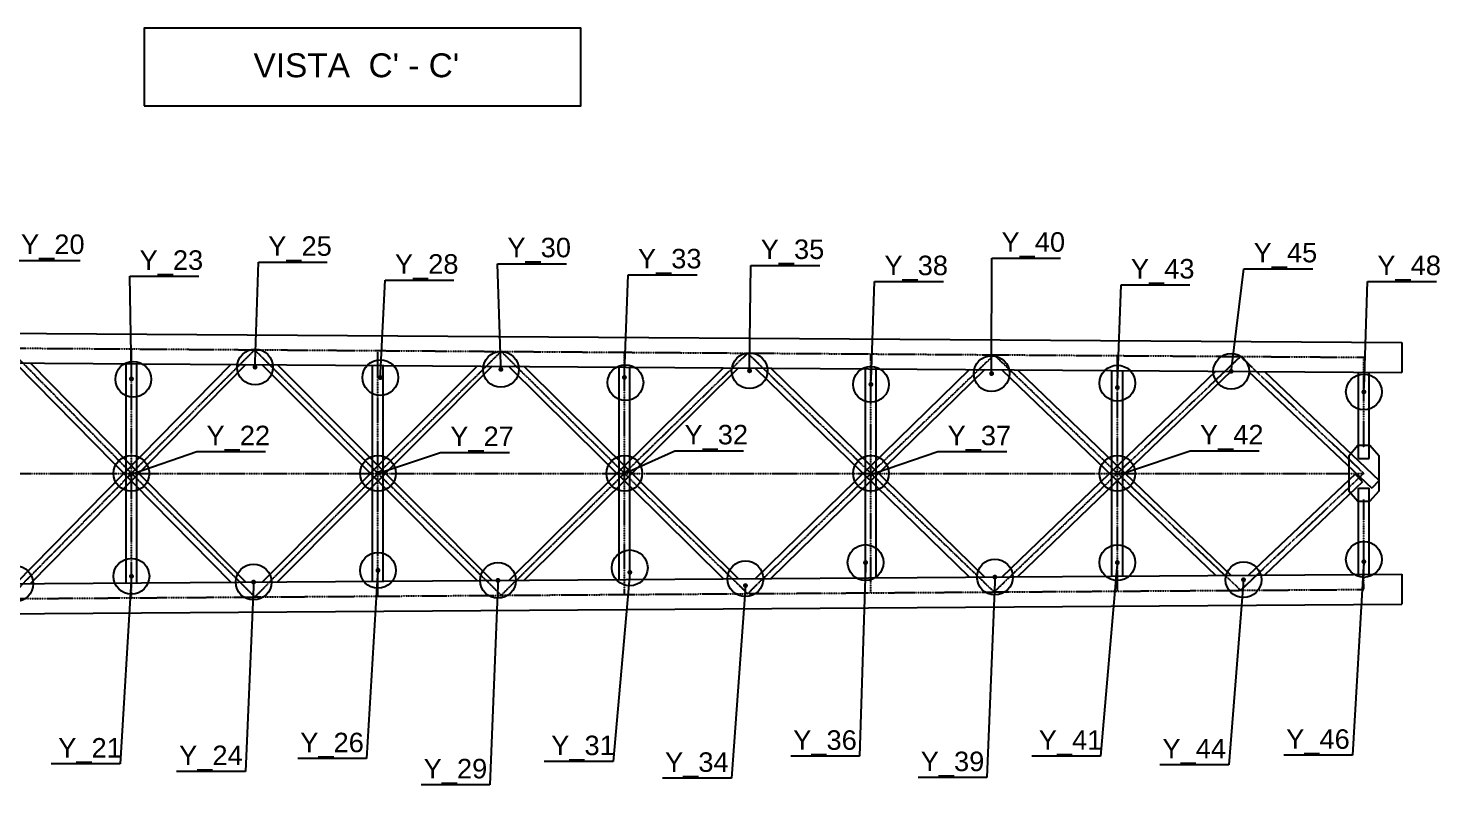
# Model space of a CAD drawing. Header units: metres. Extents: x 11 to 152679, y -40 to 137873.
# Drawn here: x 39632 to 63255, y 70284 to 82945 of the extents above; entities that cross this region are included whole.
import ezdxf
from ezdxf import colors
from ezdxf.entities.mleader import LeaderData, LeaderLine
from ezdxf.enums import TextEntityAlignment as Align
from ezdxf.math import Vec2, Vec3

# ---------------------------------------------------------------- set-up
doc = ezdxf.new("R2010")
doc.units = ezdxf.units.M
doc.linetypes.add('ASSI', pattern=[0.8, 0.4, -0.2, 0, -0.2])
for name, color, linetype in [('Assi', 6, 'ASSI'), ('CA3', 6, 'Continuous'), ('CA7', 2, 'Continuous'), ('Scritte 0.2mm', 4, 'Continuous')]:
    doc.layers.add(name, color=color, linetype=linetype)
doc.styles.add('Interprogetti Swis', font='swissl.ttf')
doc.styles.get("Standard").update_dxf_attribs({"font": 'arial.ttf'})

# ---------------------------------------------------------------- blocks, each defined once
blk = doc.blocks.new('_Dot')
at = {"color": 0, "linetype": 'ByBlock', "lineweight": -2}
blk.add_line((-0.5, 0), (-1, 0), dxfattribs=at)
at = {"color": 0, "linetype": 'ByBlock', "const_width": 0.5}
blk.add_lwpolyline([(-0.25, 0, 1), (0.25, 0, 1)], format="xyb", close=True, dxfattribs=at)

msp = doc.modelspace()

# ---------------------------------------------------------------- linework, layer by layer
for centre in [(43428.0643, 77274.0552), (47542.0664, 77235.7066), (51703.2358, 77212.8691), (59764.0221, 77203.3012), (41388.8021, 77069.9448), (45524.2206, 77098.2939), (49627.196, 77014.3411), (53734.4416, 76985.3152), (55754.3765, 77165.957), (57859.4416, 77005.4793), (61984.4416, 76859.2471), (41359.4416, 75495.2602), (45484.4416, 75495.2602), (49609.4416, 75495.2602), (53734.4416, 75495.2602), (57859.4416, 75495.2602), (49699.4416, 73914.4428), (53644.4416, 74003.2265), (57859.4416, 74002.5), (61984.4416, 74054.7259), (39417.4233, 73649.3391), (41359.4416, 73773.1777), (43403.2586, 73676.3494), (45484.4416, 73872.4068), (47493.4858, 73704.0671), (51635.1911, 73732.1336), (55809.1515, 73760.4187), (59970.3727, 73714.9118)]:
    msp.add_circle(centre, 299.1796)
at = {"layer": 'Assi'}
for p, q in [((24797.4416, 77690.2602), (61984.4416, 77438.2602)), ((39296.9416, 77592.0034), (41359.4416, 75495.2602)), ((41359.4416, 73412.4936), (41359.4416, 77578.0268)), ((41359.4416, 75495.2602), (43421.9416, 77564.0501)), ((41359.4416, 75495.2602), (43421.9416, 77564.0501)), ((43421.9416, 77564.0501), (45484.4416, 75495.2602)), ((45484.4416, 73440.4469), (45484.4416, 77550.0734)), ((45484.4416, 75495.2602), (47546.9416, 77536.0968)), ((47546.9416, 77536.0968), (49609.4416, 75495.2602)), ((49609.4416, 73468.4002), (49609.4416, 77522.1201)), ((49609.4416, 75495.2602), (51671.9416, 77508.1435)), ((51671.9416, 77508.1435), (53734.4416, 75495.2602)), ((53734.4416, 73496.3535), (53734.4416, 77494.1668)), ((53734.4416, 75495.2602), (55796.9416, 77480.1902)), ((55796.9416, 77480.1902), (57859.4416, 75495.2602)), ((57859.4416, 73524.3069), (57859.4416, 77466.2135)), ((57859.4416, 75495.2602), (59921.9416, 77452.2368)), ((59921.9416, 77452.2368), (61984.4416, 75495.2602)), ((61984.4416, 75925.2602), (61984.4416, 77438.2602)), ((24797.4416, 75495.2602), (61984.4416, 75495.2602)), ((41359.4416, 75495.2602), (39296.9416, 73398.5169)), ((43421.9416, 73426.4703), (41359.4416, 75495.2602)), ((45484.4416, 75495.2602), (43421.9416, 73426.4703)), ((47546.9416, 73454.4236), (45484.4416, 75495.2602)), ((49609.4416, 75495.2602), (47546.9416, 73454.4236)), ((51671.9416, 73482.3769), (49609.4416, 75495.2602)), ((53734.4416, 75495.2602), (51671.9416, 73482.3769)), ((55796.9416, 73510.3302), (53734.4416, 75495.2602)), ((57859.4416, 75495.2602), (55796.9416, 73510.3302)), ((59921.9416, 73538.2835), (57859.4416, 75495.2602)), ((61984.4416, 75495.2602), (59921.9416, 73538.2835)), ((61984.4416, 73552.2602), (61984.4416, 75065.2602)), ((24797.4416, 73300.2602), (61984.4416, 73552.2602))]:
    msp.add_line(p, q, dxfattribs=at)
at = {"layer": 'CA3'}
for p, q in [((24547.4416, 77941.9601), (62619.3178, 77683.9636)), ((62619.3178, 77683.9636), (62619.3178, 77183.9522)), ((24547.4416, 77441.9486), (62619.3178, 77183.9522)), ((39417.4233, 77341.1812), (43024.9244, 73673.7856)), ((43024.9244, 77316.7348), (39417.4233, 73649.3391)), ((39671.606, 77339.4587), (43275.7408, 73675.4853)), ((43275.7408, 77315.0351), (39671.606, 73651.0616)), ((41269.4416, 73661.8894), (41269.4416, 77328.6309)), ((41449.4416, 73663.1092), (41449.4416, 77327.4111)), ((43544.9323, 77313.2109), (47145.4542, 73701.7086)), ((47145.4542, 77288.8118), (43544.9323, 73677.3094)), ((43800.8329, 77311.4768), (47397.9203, 73703.4195)), ((47397.9203, 77287.1009), (43800.8329, 73679.0436)), ((45394.4416, 73689.8428), (45394.4416, 77300.6776)), ((45574.4416, 73691.0625), (45574.4416, 77299.4578)), ((47672.5046, 77285.2402), (51265.8566, 73729.6308)), ((51265.8566, 77260.8896), (47672.5046, 73705.2802)), ((47930.1823, 77283.494), (51520.029, 73731.3532)), ((51520.029, 77259.1672), (47930.1823, 73707.0264)), ((49519.4416, 73717.7961), (49519.4416, 77272.7243)), ((49699.4416, 73719.0159), (49699.4416, 77271.5045)), ((51800.1426, 77257.269), (55386.1261, 73757.552)), ((52059.6595, 77255.5103), (55642.0639, 73759.2864)), ((55386.1261, 77232.9683), (51800.1426, 73733.2514)), ((55642.0639, 77231.234), (52059.6595, 73735.01)), ((53644.4416, 73745.7494), (53644.4416, 77244.771)), ((53824.4416, 73746.9692), (53824.4416, 77243.5512)), ((55927.8492, 77229.2973), (59506.257, 73785.4723)), ((59506.257, 77205.048), (55927.8492, 73761.223)), ((56189.2701, 77227.5258), (59764.0221, 73787.2191)), ((59764.0221, 77203.3012), (56189.2701, 73762.9946)), ((57769.4416, 73773.7027), (57769.4416, 77216.8176)), ((57949.4416, 73774.9225), (57949.4416, 77215.5979)), ((60055.6271, 77201.3252), (62116.4733, 75245.9177)), ((60319.0198, 77199.5403), (62240.3536, 75376.5074)), ((61894.4416, 75745.0296), (61894.4416, 77188.8643)), ((62074.4416, 75745.0296), (62074.4416, 77187.6445)), ((61894.4416, 75745.0296), (62074.4416, 75745.0296)), ((61839.5435, 75481.8414), (60055.6271, 73789.1952)), ((61963.3707, 75351.2013), (61839.5435, 75481.8414)), ((62240.3536, 75376.5074), (62116.4733, 75245.9177)), ((61963.3707, 75351.2013), (60319.0198, 73790.9801)), ((61894.4416, 75245.4908), (62074.4416, 75245.4908)), ((61894.4416, 73801.656), (61894.4416, 75245.4908)), ((62074.4416, 73802.8758), (62074.4416, 75245.4908)), ((24547.4416, 73548.5718), (62619.3178, 73806.5682)), ((62619.3178, 73806.5682), (62619.3178, 73306.5567)), ((24547.4416, 73048.5603), (62619.3178, 73306.5567))]:
    msp.add_line(p, q, dxfattribs=at)
msp.add_lwpolyline([(61884.9473, 75029.5866), (62086.0375, 75029.5866), (62240.55, 75205.2693), (62240.55, 75785.2339), (62086.0375, 75960.9337), (61884.9473, 75960.9337), (61730.4347, 75785.2339), (61730.4347, 75205.2693)], close=True, dxfattribs=at)
at = {"layer": 'CA7'}
msp.add_lwpolyline([(41569.2458, 81649.2093), (48880.5461, 81649.2093), (48880.5461, 82945.4547), (41569.2458, 82945.4547)], close=True, dxfattribs=at)

# ---------------------------------------------------------------- texts
msp.add_text("VISTA  C' - C'", height=400, dxfattribs=at).set_placement((45123.1078, 82125.0912), align=Align.CENTER)

# ---------------------------------------------------------------- leaders
at = {"layer": 'Scritte 0.2mm', "ltscale": 0.02}
ml = msp.add_multileader_mtext('Standard', dxfattribs=at)
ml.set_content('\\A1;Y_20', color=256, style='Interprogetti Swis')
ml.set_leader_properties(color=7)
ml.set_arrow_properties(name='DOT')
ml.build(insert=Vec2(0, 0))
ml.multileader.update_dxf_attribs({"has_dogleg": 0, "text_left_attachment_type": 6, "text_right_attachment_type": 6, "dogleg_length": 0.36, "arrow_head_size": 81.5508})
ctx = ml.context
ctx.base_point, ctx.char_height, ctx.arrow_head_size, ctx.landing_gap_size, ctx.plane_origin = Vec3(39347.813, 79060.3088), 326.20325, 81.5508, 163.1016, Vec3(49621.5155, 84038.6257)
ctx.left_attachment, ctx.right_attachment = 6, 6
notes = []
notes.append((ctx, [(0, (1, 1, 0), (38760.6472, 79060.3088), (1, 0), 587.1659, [(0, [(39178.0555, 77342.8033)], 0, [])])]))
ctx.mtext.insert, ctx.mtext.flow_direction = Vec3(39510.9147, 79493.4748), 5
ml = msp.add_multileader_mtext('Standard', dxfattribs=at)
ml.set_content('\\A1;Y_25', color=256, style='Interprogetti Swis')
ml.set_leader_properties(color=7)
ml.set_arrow_properties(name='DOT')
ml.build(insert=Vec2(0, 0))
ml.multileader.update_dxf_attribs({"has_dogleg": 0, "text_left_attachment_type": 6, "text_right_attachment_type": 6, "dogleg_length": 0.36, "arrow_head_size": 81.5508})
ctx = ml.context
ctx.base_point, ctx.char_height, ctx.arrow_head_size, ctx.landing_gap_size, ctx.plane_origin = Vec3(43484.9317, 79029.684), 326.20325, 81.5508, 163.1016, Vec3(53758.6342, 84008.0009)
ctx.left_attachment, ctx.right_attachment = 6, 6
notes.append((ctx, [(0, (1, 1, 0), (42897.7659, 79029.684), (1, 0), 587.1659, [(0, [(43428.0643, 77274.0552)], 0, [])])]))
ctx.mtext.insert, ctx.mtext.flow_direction = Vec3(43648.0334, 79462.8501), 5
ml = msp.add_multileader_mtext('Standard', dxfattribs=at)
ml.set_content('\\A1;Y_30', color=256, style='Interprogetti Swis')
ml.set_leader_properties(color=7)
ml.set_arrow_properties(name='DOT')
ml.build(insert=Vec2(0, 0))
ml.multileader.update_dxf_attribs({"has_dogleg": 0, "text_left_attachment_type": 6, "text_right_attachment_type": 6, "dogleg_length": 0.36, "arrow_head_size": 81.5508})
ctx = ml.context
ctx.base_point, ctx.char_height, ctx.arrow_head_size, ctx.landing_gap_size, ctx.plane_origin = Vec3(47487.58, 79005.1333), 326.20325, 81.5508, 163.1016, Vec3(57761.2825, 83983.4502)
ctx.left_attachment, ctx.right_attachment = 6, 6
notes.append((ctx, [(0, (1, 1, 0), (46900.4142, 79005.1333), (1, 0), 587.1659, [(0, [(47542.0664, 77235.7066)], 0, [])])]))
ctx.mtext.insert, ctx.mtext.flow_direction = Vec3(47650.6816, 79438.2994), 5
ml = msp.add_multileader_mtext('Standard', dxfattribs=at)
ml.set_content('\\A1;Y_35', color=256, style='Interprogetti Swis')
ml.set_leader_properties(color=7)
ml.set_arrow_properties(name='DOT')
ml.build(insert=Vec2(0, 0))
ml.multileader.update_dxf_attribs({"has_dogleg": 0, "text_left_attachment_type": 6, "text_right_attachment_type": 6, "dogleg_length": 0.36, "arrow_head_size": 81.5508})
ctx = ml.context
ctx.base_point, ctx.char_height, ctx.arrow_head_size, ctx.landing_gap_size, ctx.plane_origin = Vec3(51727.0242, 78976.3962), 326.20325, 81.5508, 163.1016, Vec3(62000.7266, 83954.7131)
ctx.left_attachment, ctx.right_attachment = 6, 6
notes.append((ctx, [(0, (1, 1, 0), (51139.8583, 78976.3962), (1, 0), 587.1659, [(0, [(51703.2358, 77212.8691)], 0, [])])]))
ctx.mtext.insert, ctx.mtext.flow_direction = Vec3(51890.1258, 79409.5623), 5
ml = msp.add_multileader_mtext('Standard', dxfattribs=at)
ml.set_content('\\A1;Y_40', color=256, style='Interprogetti Swis')
ml.set_leader_properties(color=7)
ml.set_arrow_properties(name='DOT')
ml.build(insert=Vec2(0, 0))
ml.multileader.update_dxf_attribs({"has_dogleg": 0, "text_left_attachment_type": 6, "text_right_attachment_type": 6, "dogleg_length": 0.36, "arrow_head_size": 81.5508})
ctx = ml.context
ctx.base_point, ctx.char_height, ctx.arrow_head_size, ctx.landing_gap_size, ctx.plane_origin = Vec3(55756.9716, 79098.4457), 326.20325, 81.5508, 163.1016, Vec3(66030.6741, 84076.7626)
ctx.left_attachment, ctx.right_attachment = 6, 6
notes.append((ctx, [(0, (1, 1, 0), (55169.8058, 79098.4457), (1, 0), 587.1659, [(0, [(55754.3765, 77165.957)], 0, [])])]))
ctx.mtext.insert, ctx.mtext.flow_direction = Vec3(55920.0733, 79531.6117), 5
ml = msp.add_multileader_mtext('Standard', dxfattribs=at)
ml.set_content('\\A1;Y_23', color=256, style='Interprogetti Swis')
ml.set_leader_properties(color=7)
ml.set_arrow_properties(name='DOT')
ml.build(insert=Vec2(0, 0))
ml.multileader.update_dxf_attribs({"has_dogleg": 0, "text_left_attachment_type": 6, "text_right_attachment_type": 6, "dogleg_length": 0.36, "arrow_head_size": 81.5508})
ctx = ml.context
ctx.base_point, ctx.char_height, ctx.arrow_head_size, ctx.landing_gap_size, ctx.plane_origin = Vec3(41332.4902, 78795.015), 326.20325, 81.5508, 163.1016, Vec3(51606.1927, 83773.3319)
ctx.left_attachment, ctx.right_attachment = 6, 6
notes.append((ctx, [(0, (1, 1, 0), (40745.3244, 78795.015), (1, 0), 587.1659, [(0, [(41359.4416, 77077.0719)], 0, [])])]))
ctx.mtext.insert, ctx.mtext.flow_direction = Vec3(41495.5919, 79228.1811), 5
ml = msp.add_multileader_mtext('Standard', dxfattribs=at)
ml.set_content('\\A1;Y_28', color=256, style='Interprogetti Swis')
ml.set_leader_properties(color=7)
ml.set_arrow_properties(name='DOT')
ml.build(insert=Vec2(0, 0))
ml.multileader.update_dxf_attribs({"has_dogleg": 0, "text_left_attachment_type": 6, "text_right_attachment_type": 6, "dogleg_length": 0.36, "arrow_head_size": 81.5508})
ctx = ml.context
ctx.base_point, ctx.char_height, ctx.arrow_head_size, ctx.landing_gap_size, ctx.plane_origin = Vec3(45604.729, 78730.5643), 326.20325, 81.5508, 163.1016, Vec3(55878.4314, 83708.8812)
ctx.left_attachment, ctx.right_attachment = 6, 6
notes.append((ctx, [(0, (1, 1, 0), (45017.5631, 78730.5643), (1, 0), 587.1659, [(0, [(45524.2206, 77098.2939)], 0, [])])]))
ctx.mtext.insert, ctx.mtext.width, ctx.mtext.flow_direction = Vec3(45767.8306, 79163.7303), 1090.573573, 5
ml = msp.add_multileader_mtext('Standard', dxfattribs=at)
ml.set_content('\\A1;Y_33', color=256, style='Interprogetti Swis')
ml.set_leader_properties(color=7)
ml.set_arrow_properties(name='DOT')
ml.build(insert=Vec2(0, 0))
ml.multileader.update_dxf_attribs({"has_dogleg": 0, "text_left_attachment_type": 6, "text_right_attachment_type": 6, "dogleg_length": 0.36, "arrow_head_size": 81.5508})
ctx = ml.context
ctx.base_point, ctx.char_height, ctx.arrow_head_size, ctx.landing_gap_size, ctx.plane_origin = Vec3(49672.4902, 78819.6216), 326.20325, 81.5508, 163.1016, Vec3(59946.1927, 83797.9385)
ctx.left_attachment, ctx.right_attachment = 6, 6
notes.append((ctx, [(0, (1, 1, 0), (49085.3244, 78819.6216), (1, 0), 587.1659, [(0, [(49609.4416, 77101.6784)], 0, [])])]))
ctx.mtext.insert, ctx.mtext.flow_direction = Vec3(49835.5919, 79252.7876), 5
ml = msp.add_multileader_mtext('Standard', dxfattribs=at)
ml.set_content('\\A1;Y_38', color=256, style='Interprogetti Swis')
ml.set_leader_properties(color=7)
ml.set_arrow_properties(name='DOT')
ml.build(insert=Vec2(0, 0))
ml.multileader.update_dxf_attribs({"has_dogleg": 0, "text_left_attachment_type": 6, "text_right_attachment_type": 6, "dogleg_length": 0.36, "arrow_head_size": 81.5508})
ctx = ml.context
ctx.base_point, ctx.char_height, ctx.arrow_head_size, ctx.landing_gap_size, ctx.plane_origin = Vec3(53797.4902, 78706.0244), 326.20325, 81.5508, 163.1016, Vec3(64071.1927, 83684.3413)
ctx.left_attachment, ctx.right_attachment = 6, 6
notes.append((ctx, [(0, (1, 1, 0), (53210.3244, 78706.0244), (1, 0), 587.1659, [(0, [(53734.4416, 76985.3152)], 0, [])])]))
ctx.mtext.insert, ctx.mtext.flow_direction = Vec3(53960.5919, 79139.1904), 5
ml = msp.add_multileader_mtext('Standard', dxfattribs=at)
ml.set_content('\\A1;Y_45', color=256, style='Interprogetti Swis')
ml.set_leader_properties(color=7)
ml.set_arrow_properties(name='DOT')
ml.build(insert=Vec2(0, 0))
ml.multileader.update_dxf_attribs({"has_dogleg": 0, "text_left_attachment_type": 6, "text_right_attachment_type": 6, "dogleg_length": 0.36, "arrow_head_size": 81.5508})
ctx = ml.context
ctx.base_point, ctx.char_height, ctx.arrow_head_size, ctx.landing_gap_size, ctx.plane_origin = Vec3(59976.7712, 78920.4753), 326.20325, 81.5508, 163.1016, Vec3(70250.4737, 83898.7922)
ctx.left_attachment, ctx.right_attachment = 6, 6
notes.append((ctx, [(0, (1, 1, 0), (59389.6054, 78920.4753), (1, 0), 587.1659, [(0, [(59764.0221, 77203.3012)], 0, [])])]))
ctx.mtext.insert, ctx.mtext.flow_direction = Vec3(60139.8729, 79353.6413), 5
ml = msp.add_multileader_mtext('Standard', dxfattribs=at)
ml.set_content('\\A1;Y_48', color=256, style='Interprogetti Swis')
ml.set_leader_properties(color=7)
ml.set_arrow_properties(name='DOT')
ml.build(insert=Vec2(0, 0))
ml.multileader.update_dxf_attribs({"has_dogleg": 0, "text_left_attachment_type": 6, "text_right_attachment_type": 6, "dogleg_length": 0.36, "arrow_head_size": 81.5508})
ctx = ml.context
ctx.base_point, ctx.char_height, ctx.arrow_head_size, ctx.landing_gap_size, ctx.plane_origin = Vec3(62047.4902, 78706.6023), 326.20325, 81.5508, 163.1016, Vec3(72321.1927, 83684.9192)
ctx.left_attachment, ctx.right_attachment = 6, 6
notes.append((ctx, [(0, (1, 1, 0), (61460.3244, 78706.6023), (1, 0), 587.1659, [(0, [(61984.4416, 76859.2471)], 0, [])])]))
ctx.mtext.insert, ctx.mtext.flow_direction = Vec3(62210.5919, 79139.7683), 5
ml = msp.add_multileader_mtext('Standard', dxfattribs=at)
ml.set_content('\\A1;Y_43', color=256, style='Interprogetti Swis')
ml.set_leader_properties(color=7)
ml.set_arrow_properties(name='DOT')
ml.build(insert=Vec2(0, 0))
ml.multileader.update_dxf_attribs({"has_dogleg": 0, "text_left_attachment_type": 6, "text_right_attachment_type": 6, "dogleg_length": 0.36, "arrow_head_size": 81.5508})
ctx = ml.context
ctx.base_point, ctx.char_height, ctx.arrow_head_size, ctx.landing_gap_size, ctx.plane_origin = Vec3(57922.4902, 78649.8034), 326.20325, 81.5508, 163.1016, Vec3(68196.1927, 83628.1203)
ctx.left_attachment, ctx.right_attachment = 6, 6
notes.append((ctx, [(0, (1, 1, 0), (57335.3244, 78649.8034), (1, 0), 587.1659, [(0, [(57859.4416, 76931.8602)], 0, [])])]))
ctx.mtext.insert, ctx.mtext.flow_direction = Vec3(58085.5919, 79082.9694), 5
ml = msp.add_multileader_mtext('Standard', dxfattribs=at)
ml.set_content('\\A1;Y_32', color=256, style='Interprogetti Swis')
ml.set_leader_properties(color=7)
ml.set_arrow_properties(name='DOT')
ml.build(insert=Vec2(0, 0))
ml.multileader.update_dxf_attribs({"has_dogleg": 0, "text_left_attachment_type": 6, "text_right_attachment_type": 6, "dogleg_length": 0.36, "arrow_head_size": 81.5508})
ctx = ml.context
ctx.base_point, ctx.char_height, ctx.arrow_head_size, ctx.landing_gap_size, ctx.plane_origin = Vec3(50451.3671, 75873.8213), 326.20325, 81.5508, 163.1016, Vec3(59945.6868, 82190.2036)
ctx.left_attachment, ctx.right_attachment = 6, 6
notes.append((ctx, [(0, (1, 1, 0), (50451.1871, 75873.8213), (1, 0), 0.18, [(0, [(49609.4416, 75493.9435)], 0, [])])]))
ctx.mtext.insert, ctx.mtext.flow_direction = Vec3(50614.4687, 76306.9873), 5
ml = msp.add_multileader_mtext('Standard', dxfattribs=at)
ml.set_content('\\A1;Y_42', color=256, style='Interprogetti Swis')
ml.set_leader_properties(color=7)
ml.set_arrow_properties(name='DOT')
ml.build(insert=Vec2(0, 0))
ml.multileader.update_dxf_attribs({"has_dogleg": 0, "text_left_attachment_type": 6, "text_right_attachment_type": 6, "dogleg_length": 0.36, "arrow_head_size": 81.5508})
ctx = ml.context
ctx.base_point, ctx.char_height, ctx.arrow_head_size, ctx.landing_gap_size, ctx.plane_origin = Vec3(59077.9581, 75873.8213), 326.20325, 81.5508, 163.1016, Vec3(68210.3022, 82190.2036)
ctx.left_attachment, ctx.right_attachment = 6, 6
notes.append((ctx, [(0, (1, 1, 0), (59077.7781, 75873.8213), (1, 0), 0.18, [(0, [(57949.4416, 75495.2602)], 0, [])])]))
ctx.mtext.insert, ctx.mtext.flow_direction = Vec3(59241.0597, 76306.9873), 5
ml = msp.add_multileader_mtext('Standard', dxfattribs=at)
ml.set_content('\\A1;Y_22', color=256, style='Interprogetti Swis')
ml.set_leader_properties(color=7)
ml.set_arrow_properties(name='DOT')
ml.build(insert=Vec2(0, 0))
ml.multileader.update_dxf_attribs({"has_dogleg": 0, "text_left_attachment_type": 6, "text_right_attachment_type": 6, "dogleg_length": 0.36, "arrow_head_size": 81.5508})
ctx = ml.context
ctx.base_point, ctx.char_height, ctx.arrow_head_size, ctx.landing_gap_size, ctx.plane_origin = Vec3(42452.1752, 75859.8406), 326.20325, 81.5508, 163.1016, Vec3(51709.5181, 82176.2229)
ctx.left_attachment, ctx.right_attachment = 6, 6
notes.append((ctx, [(0, (1, 1, 0), (42451.9952, 75859.8406), (1, 0), 0.18, [(0, [(41344.3941, 75479.9628)], 0, [])])]))
ctx.mtext.insert, ctx.mtext.flow_direction = Vec3(42615.2768, 76293.0067), 5
ml = msp.add_multileader_mtext('Standard', dxfattribs=at)
ml.set_content('\\A1;Y_27', color=256, style='Interprogetti Swis')
ml.set_leader_properties(color=7)
ml.set_arrow_properties(name='DOT')
ml.build(insert=Vec2(0, 0))
ml.multileader.update_dxf_attribs({"has_dogleg": 0, "text_left_attachment_type": 6, "text_right_attachment_type": 6, "dogleg_length": 0.36, "arrow_head_size": 81.5508})
ctx = ml.context
ctx.base_point, ctx.char_height, ctx.arrow_head_size, ctx.landing_gap_size, ctx.plane_origin = Vec3(46531.4548, 75845.86), 326.20325, 81.5508, 163.1016, Vec3(55820.6868, 82162.2422)
ctx.left_attachment, ctx.right_attachment = 6, 6
notes.append((ctx, [(0, (1, 1, 0), (46531.2748, 75845.86), (1, 0), 0.18, [(0, [(45484.4416, 75495.2602)], 0, [])])]))
ctx.mtext.insert, ctx.mtext.flow_direction = Vec3(46694.5564, 76279.026), 5
ml = msp.add_multileader_mtext('Standard', dxfattribs=at)
ml.set_content('\\A1;Y_37', color=256, style='Interprogetti Swis')
ml.set_leader_properties(color=7)
ml.set_arrow_properties(name='DOT')
ml.build(insert=Vec2(0, 0))
ml.multileader.update_dxf_attribs({"has_dogleg": 0, "text_left_attachment_type": 6, "text_right_attachment_type": 6, "dogleg_length": 0.36, "arrow_head_size": 81.5508})
ctx = ml.context
ctx.base_point, ctx.char_height, ctx.arrow_head_size, ctx.landing_gap_size, ctx.plane_origin = Vec3(54855.149, 75859.8406), 326.20325, 81.5508, 163.1016, Vec3(63955.8442, 82176.2229)
ctx.left_attachment, ctx.right_attachment = 6, 6
notes.append((ctx, [(0, (1, 1, 0), (54854.969, 75859.8406), (1, 0), 0.18, [(0, [(53734.4416, 75479.9628)], 0, [])])]))
ctx.mtext.insert, ctx.mtext.flow_direction = Vec3(55018.2506, 76293.0067), 5
ml = msp.add_multileader_mtext('Standard', dxfattribs=at)
ml.set_content('\\A1;Y_36', color=256, style='Interprogetti Swis')
ml.set_leader_properties(color=7)
ml.set_arrow_properties(name='DOT')
ml.build(insert=Vec2(0, 0))
ml.multileader.update_dxf_attribs({"has_dogleg": 0, "text_left_attachment_type": 6, "text_right_attachment_type": 6, "dogleg_length": 0.36, "arrow_head_size": 81.5508})
ctx = ml.context
ctx.base_point, ctx.char_height, ctx.arrow_head_size, ctx.landing_gap_size, ctx.plane_origin = Vec3(52271.2852, 70762.4027), 326.20325, 81.5508, 163.1016, Vec3(64071.1927, 80625.3262)
ctx.left_attachment, ctx.right_attachment = 6, 6
notes.append((ctx, [(1, (1, 1, 0), (53544.8316, 70762.4027), (-1, 0), 0.18, [(0, [(53644.4416, 74003.2265)], 0, [])])]))
ctx.mtext.insert, ctx.mtext.flow_direction = Vec3(52434.3869, 71195.5687), 5
ml = msp.add_multileader_mtext('Standard', dxfattribs=at)
ml.set_content('\\A1;Y_41', color=256, style='Interprogetti Swis')
ml.set_leader_properties(color=7)
ml.set_arrow_properties(name='DOT')
ml.build(insert=Vec2(0, 0))
ml.multileader.update_dxf_attribs({"has_dogleg": 0, "text_left_attachment_type": 6, "text_right_attachment_type": 6, "dogleg_length": 0.36, "arrow_head_size": 81.5508})
ctx = ml.context
ctx.base_point, ctx.char_height, ctx.arrow_head_size, ctx.landing_gap_size, ctx.plane_origin = Vec3(56380.6941, 70762.9806), 326.20325, 81.5508, 163.1016, Vec3(68106.1927, 80625.9041)
ctx.left_attachment, ctx.right_attachment = 6, 6
notes.append((ctx, [(1, (1, 1, 0), (57579.8316, 70762.9806), (-1, 0), 0.18, [(0, [(57859.4416, 74002.5)], 0, [])])]))
ctx.mtext.insert, ctx.mtext.flow_direction = Vec3(56543.7958, 71196.1466), 5
ml = msp.add_multileader_mtext('Standard', dxfattribs=at)
ml.set_content('\\A1;Y_46', color=256, style='Interprogetti Swis')
ml.set_leader_properties(color=7)
ml.set_arrow_properties(name='DOT')
ml.build(insert=Vec2(0, 0))
ml.multileader.update_dxf_attribs({"has_dogleg": 0, "text_left_attachment_type": 6, "text_right_attachment_type": 6, "dogleg_length": 0.36, "arrow_head_size": 81.5508})
ctx = ml.context
ctx.base_point, ctx.char_height, ctx.arrow_head_size, ctx.landing_gap_size, ctx.plane_origin = Vec3(60521.2852, 70779.2087), 326.20325, 81.5508, 163.1016, Vec3(72321.1927, 80642.1323)
ctx.left_attachment, ctx.right_attachment = 6, 6
notes.append((ctx, [(1, (1, 1, 0), (61794.8316, 70779.2087), (-1, 0), 0.18, [(0, [(61984.4416, 74017.2742)], 0, [])])]))
ctx.mtext.insert, ctx.mtext.flow_direction = Vec3(60684.3869, 71212.3748), 5
ml = msp.add_multileader_mtext('Standard', dxfattribs=at)
ml.set_content('\\A1;Y_21', color=256, style='Interprogetti Swis')
ml.set_leader_properties(color=7)
ml.set_arrow_properties(name='DOT')
ml.build(insert=Vec2(0, 0))
ml.multileader.update_dxf_attribs({"has_dogleg": 0, "text_left_attachment_type": 6, "text_right_attachment_type": 6, "dogleg_length": 0.36, "arrow_head_size": 81.5508})
ctx = ml.context
ctx.base_point, ctx.char_height, ctx.arrow_head_size, ctx.landing_gap_size, ctx.plane_origin = Vec3(39970.6941, 70632.3127), 326.20325, 81.5508, 163.1016, Vec3(51696.1927, 80495.2363)
ctx.left_attachment, ctx.right_attachment = 6, 6
notes.append((ctx, [(1, (1, 1, 0), (41169.8316, 70632.3127), (-1, 0), 0.18, [(0, [(41359.4416, 73773.1777)], 0, [])])]))
ctx.mtext.insert, ctx.mtext.flow_direction = Vec3(40133.7958, 71065.4787), 5
ml = msp.add_multileader_mtext('Standard', dxfattribs=at)
ml.set_content('\\A1;Y_24', color=256, style='Interprogetti Swis')
ml.set_leader_properties(color=7)
ml.set_arrow_properties(name='DOT')
ml.build(insert=Vec2(0, 0))
ml.multileader.update_dxf_attribs({"has_dogleg": 0, "text_left_attachment_type": 6, "text_right_attachment_type": 6, "dogleg_length": 0.36, "arrow_head_size": 81.5508})
ctx = ml.context
ctx.base_point, ctx.char_height, ctx.arrow_head_size, ctx.landing_gap_size, ctx.plane_origin = Vec3(41993.7819, 70506.3323), 326.20325, 81.5508, 163.1016, Vec3(53793.6893, 80369.2559)
ctx.left_attachment, ctx.right_attachment = 6, 6
notes.append((ctx, [(1, (1, 1, 0), (43267.3283, 70506.3323), (-1, 0), 0.18, [(0, [(43403.2586, 73676.3494)], 0, [])])]))
ctx.mtext.insert, ctx.mtext.flow_direction = Vec3(42156.8835, 70939.4984), 5
ml = msp.add_multileader_mtext('Standard', dxfattribs=at)
ml.set_content('\\A1;Y_26', color=256, style='Interprogetti Swis')
ml.set_leader_properties(color=7)
ml.set_arrow_properties(name='DOT')
ml.build(insert=Vec2(0, 0))
ml.multileader.update_dxf_attribs({"has_dogleg": 0, "text_left_attachment_type": 6, "text_right_attachment_type": 6, "dogleg_length": 0.36, "arrow_head_size": 81.5508})
ctx = ml.context
ctx.base_point, ctx.char_height, ctx.arrow_head_size, ctx.landing_gap_size, ctx.plane_origin = Vec3(44021.2852, 70721.8322), 326.20325, 81.5508, 163.1016, Vec3(55821.1927, 80584.7558)
ctx.left_attachment, ctx.right_attachment = 6, 6
notes.append((ctx, [(1, (1, 1, 0), (45294.8316, 70721.8322), (-1, 0), 0.18, [(0, [(45484.4416, 73872.4068)], 0, [])])]))
ctx.mtext.insert, ctx.mtext.flow_direction = Vec3(44184.3869, 71154.9983), 5
ml = msp.add_multileader_mtext('Standard', dxfattribs=at)
ml.set_content('\\A1;Y_29', color=256, style='Interprogetti Swis')
ml.set_leader_properties(color=7)
ml.set_arrow_properties(name='DOT')
ml.build(insert=Vec2(0, 0))
ml.multileader.update_dxf_attribs({"has_dogleg": 0, "text_left_attachment_type": 6, "text_right_attachment_type": 6, "dogleg_length": 0.36, "arrow_head_size": 81.5508})
ctx = ml.context
ctx.base_point, ctx.char_height, ctx.arrow_head_size, ctx.landing_gap_size, ctx.plane_origin = Vec3(46086.4427, 70284.0507), 326.20325, 81.5508, 163.1016, Vec3(57883.6927, 80146.9743)
ctx.left_attachment, ctx.right_attachment = 6, 6
notes.append((ctx, [(1, (1, 1, 0), (47357.3316, 70284.0507), (-1, 0), 0.18, [(0, [(47493.4858, 73704.0671)], 0, [])])]))
ctx.mtext.insert, ctx.mtext.flow_direction = Vec3(46249.5443, 70717.2167), 5
ml = msp.add_multileader_mtext('Standard', dxfattribs=at)
ml.set_content('\\A1;Y_31', color=256, style='Interprogetti Swis')
ml.set_leader_properties(color=7)
ml.set_arrow_properties(name='DOT')
ml.build(insert=Vec2(0, 0))
ml.multileader.update_dxf_attribs({"has_dogleg": 0, "text_left_attachment_type": 6, "text_right_attachment_type": 6, "dogleg_length": 0.36, "arrow_head_size": 81.5508})
ctx = ml.context
ctx.base_point, ctx.char_height, ctx.arrow_head_size, ctx.landing_gap_size, ctx.plane_origin = Vec3(48220.6941, 70673.1477), 326.20325, 81.5508, 163.1016, Vec3(59946.1927, 80536.0713)
ctx.left_attachment, ctx.right_attachment = 6, 6
notes.append((ctx, [(1, (1, 1, 0), (49419.8316, 70673.1477), (-1, 0), 0.18, [(0, [(49699.4416, 73839.8112)], 0, [])])]))
ctx.mtext.insert, ctx.mtext.flow_direction = Vec3(48383.7958, 71106.3137), 5
ml = msp.add_multileader_mtext('Standard', dxfattribs=at)
ml.set_content('\\A1;Y_39', color=256, style='Interprogetti Swis')
ml.set_leader_properties(color=7)
ml.set_arrow_properties(name='DOT')
ml.build(insert=Vec2(0, 0))
ml.multileader.update_dxf_attribs({"has_dogleg": 0, "text_left_attachment_type": 6, "text_right_attachment_type": 6, "dogleg_length": 0.36, "arrow_head_size": 81.5508})
ctx = ml.context
ctx.base_point, ctx.char_height, ctx.arrow_head_size, ctx.landing_gap_size, ctx.plane_origin = Vec3(54405.1834, 70405.7285), 326.20325, 81.5508, 163.1016, Vec3(66202.4333, 80268.6521)
ctx.left_attachment, ctx.right_attachment = 6, 6
notes.append((ctx, [(1, (1, 1, 0), (55676.0723, 70405.7285), (-1, 0), 0.18, [(0, [(55809.1515, 73760.4187)], 0, [])])]))
ctx.mtext.insert, ctx.mtext.flow_direction = Vec3(54568.285, 70838.8946), 5
ml = msp.add_multileader_mtext('Standard', dxfattribs=at)
ml.set_content('\\A1;Y_44', color=256, style='Interprogetti Swis')
ml.set_leader_properties(color=7)
ml.set_arrow_properties(name='DOT')
ml.build(insert=Vec2(0, 0))
ml.multileader.update_dxf_attribs({"has_dogleg": 0, "text_left_attachment_type": 6, "text_right_attachment_type": 6, "dogleg_length": 0.36, "arrow_head_size": 81.5508})
ctx = ml.context
ctx.base_point, ctx.char_height, ctx.arrow_head_size, ctx.landing_gap_size, ctx.plane_origin = Vec3(58450.5486, 70617.8846), 326.20325, 81.5508, 163.1016, Vec3(70250.456, 80480.8082)
ctx.left_attachment, ctx.right_attachment = 6, 6
notes.append((ctx, [(1, (1, 1, 0), (59724.095, 70617.8846), (-1, 0), 0.18, [(0, [(59970.3727, 73714.9118)], 0, [])])]))
ctx.mtext.insert, ctx.mtext.flow_direction = Vec3(58613.6502, 71051.0506), 5
ml = msp.add_multileader_mtext('Standard', dxfattribs=at)
ml.set_content('\\A1;Y_34', color=256, style='Interprogetti Swis')
ml.set_leader_properties(color=7)
ml.set_arrow_properties(name='DOT')
ml.build(insert=Vec2(0, 0))
ml.multileader.update_dxf_attribs({"has_dogleg": 0, "text_left_attachment_type": 6, "text_right_attachment_type": 6, "dogleg_length": 0.36, "arrow_head_size": 81.5508})
ctx = ml.context
ctx.base_point, ctx.char_height, ctx.arrow_head_size, ctx.landing_gap_size, ctx.plane_origin = Vec3(50126.1248, 70393.3237), 326.20325, 81.5508, 163.1016, Vec3(61926.0322, 80256.2472)
ctx.left_attachment, ctx.right_attachment = 6, 6
notes.append((ctx, [(1, (1, 1, 0), (51399.6712, 70393.3237), (-1, 0), 0.18, [(0, [(51635.1911, 73617.4007)], 0, [])])]))
ctx.mtext.insert, ctx.mtext.flow_direction = Vec3(50289.2264, 70826.4897), 5
for ctx, leaders in notes:
    for number, flags, end, landing, length, lines in leaders:
        leader = LeaderData()
        leader.index, (leader.has_last_leader_line, leader.has_dogleg_vector, leader.attachment_direction) = number, flags
        leader.last_leader_point, leader.dogleg_vector, leader.dogleg_length = Vec3(end), Vec3(landing), length
        for number, points, colour, breaks in lines:
            line = LeaderLine()
            line.index, line.vertices, line.color, line.breaks = number, Vec3.list(points), colors.encode_raw_color(colour), breaks
            leader.lines.append(line)
        ctx.leaders.append(leader)

doc.saveas('drawing.dxf')
